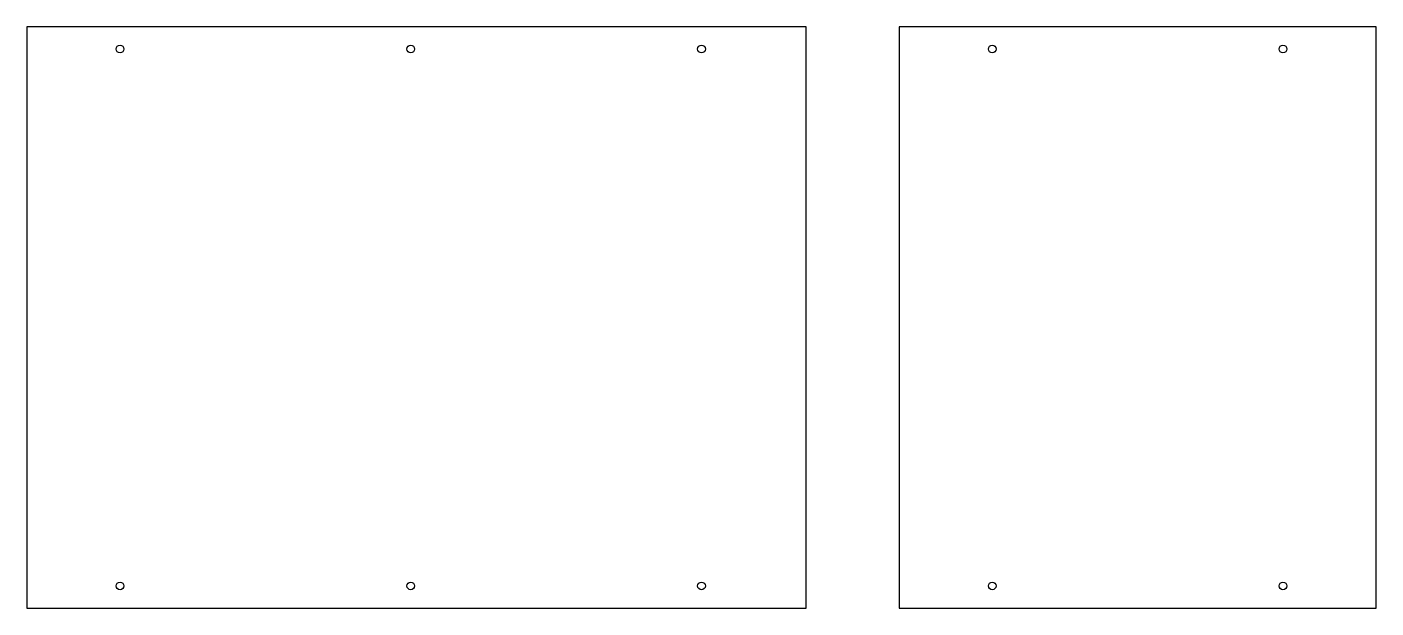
# Model space of a CAD drawing. Header units: millimetres. Extents: x 0 to 1140, y -269 to 0.
# Drawn here: x 907.6 to 1139.6, y -269.2 to -169.2 of the extents above; entities outside this region: 1.
import ezdxf

# ---------------------------------------------------------------- set-up
doc = ezdxf.new("R2010")
doc.units = ezdxf.units.MM
doc.header["$MEASUREMENT"] = 0
doc.layers.add('S1A1_Laser_6mm_Acrylic_06 v1_Untitled v1_Sketch1', color=7, linetype='Continuous')

msp = doc.modelspace()

# ---------------------------------------------------------------- linework, layer by layer
at = {"layer": 'S1A1_Laser_6mm_Acrylic_06 v1_Untitled v1_Sketch1'}
for p, q in [((1041.55, -169.22, 0), (907.55, -169.22, 0)), ((907.55, -169.22, 0), (907.55, -269.22, 0)), ((1041.55, -269.22, 0), (1041.55, -169.22, 0)), ((1057.55, -169.22, 0), (1057.55, -269.22, 0)), ((1139.55, -169.22, 0), (1057.55, -169.22, 0)), ((1139.55, -269.22, 0), (1139.55, -169.22, 0)), ((907.55, -269.22, 0), (1041.55, -269.22, 0)), ((1057.55, -269.22, 0), (1139.55, -269.22, 0))]:
    msp.add_line(p, q, dxfattribs=at)
for centre in [(923.55, -173.02, 0), (973.55, -173.02, 0), (1023.55, -173.02, 0), (1073.55, -173.02, 0), (1123.55, -173.02, 0), (923.55, -265.42, 0), (973.55, -265.42, 0), (1023.55, -265.42, 0), (1073.55, -265.42, 0), (1123.55, -265.42, 0)]:
    msp.add_circle(centre, 0.66, dxfattribs=at)
msp.add_point((0, 0, 0), dxfattribs=at)

doc.saveas('drawing.dxf')
